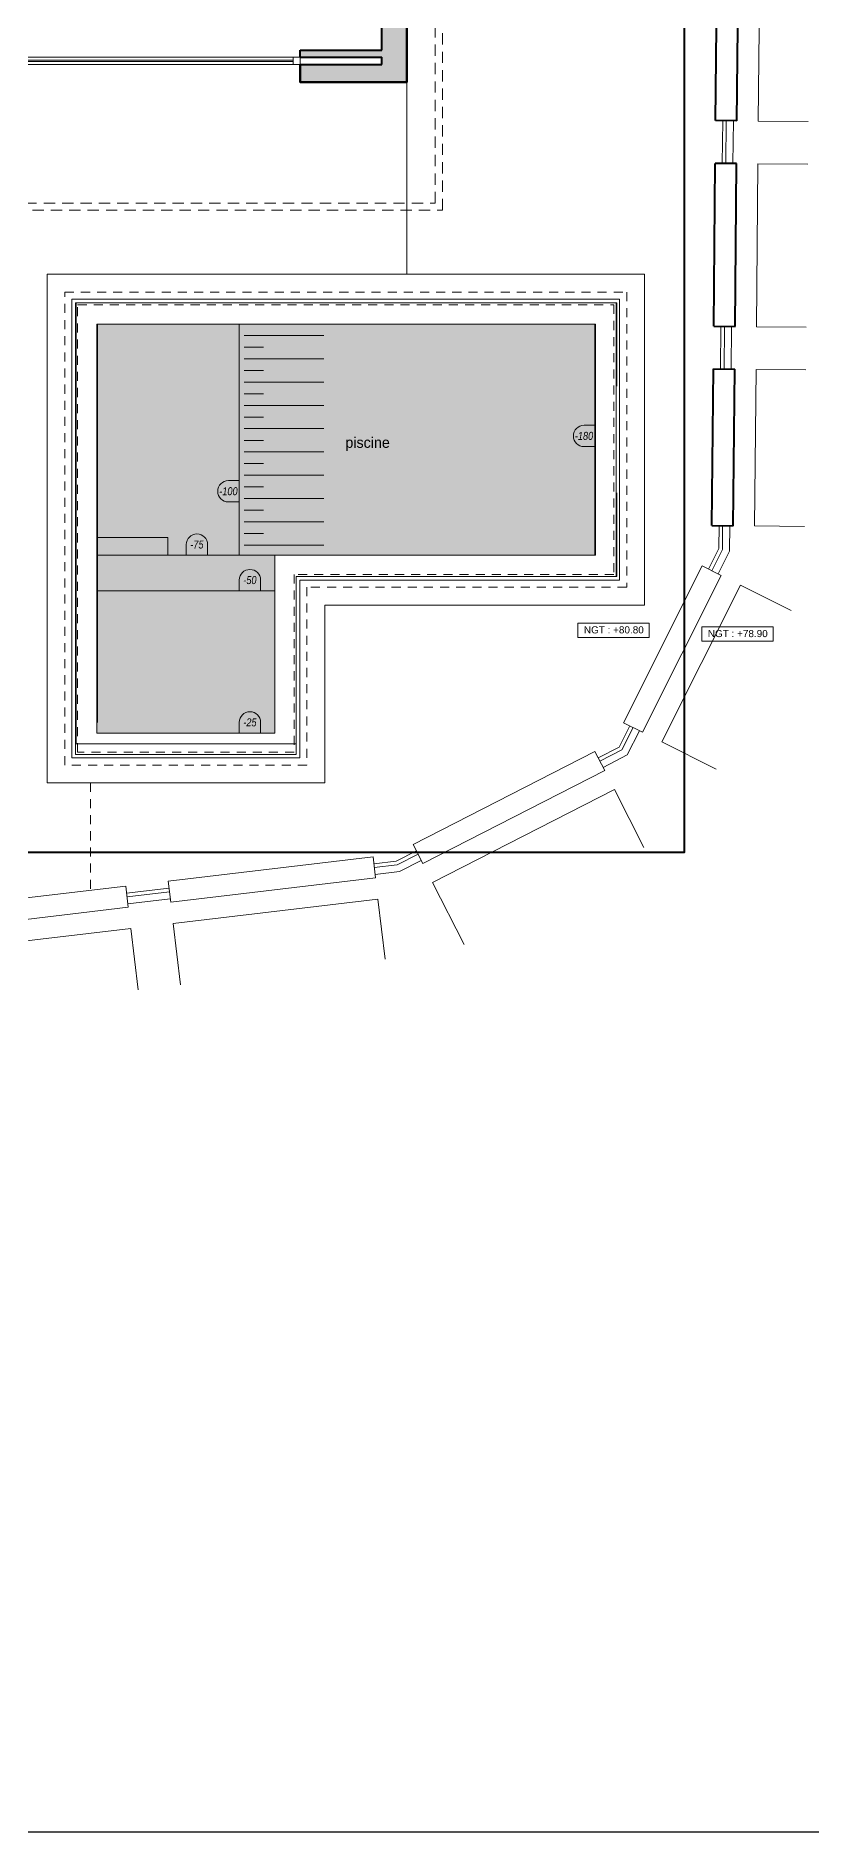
# Model space of a CAD drawing. Header units: millimetres. Extents: x 898 to 1196, y 229 to 443.
# Drawn here: x 1117.55 to 1128.45, y 378.45 to 403.7 of the extents above; entities that cross this region are included whole.
import ezdxf
from ezdxf.enums import TextEntityAlignment as Align

# ---------------------------------------------------------------- set-up
doc = ezdxf.new("R2010")
doc.units = ezdxf.units.MM
doc.linetypes.add('HIDDEN2', pattern=[4.7625, 3.175, -1.5875])
doc.layers.get('DEFPOINTS').update_dxf_attribs({"color": 53})
for name, color, linetype, lineweight in [('A_MURS_PCRX', 4, 'Continuous', 35), ('p allége', 1, 'Continuous', 20), ('p caché', 3, 'HIDDEN2', 20), ('p hachure', 253, 'Continuous', 15), ('p menuiserie', 5, 'Continuous', 20), ('p mur', 7, 'Continuous', 40), ('p symbole', 6, 'Continuous', 20), ('p texte', 7, 'Continuous', 15), ('text', 155, 'Continuous', 9)]:
    doc.layers.add(name, color=color, linetype=linetype, lineweight=lineweight)
doc.styles.add('ARIAL', font='Arial.ttf', dxfattribs={"height": 0.1})
doc.styles.add('Tahoma', font='bgothl.ttf')

# ---------------------------------------------------------------- blocks, each defined once
blk = doc.blocks.new('*U17')
at = {"layer": 'p menuiserie'}
for p, q in [((5, 0), (0, 0)), ((5, -0.1), (0, -0.1)), ((0.1, 0), (0.1, -0.1)), ((4.9, -0.04), (0.1, -0.04)), ((4.9, -0.06), (0.1, -0.06)), ((4.9, 0), (4.9, -0.1))]:
    blk.add_line(p, q, dxfattribs=at)

msp = doc.modelspace()

# ---------------------------------------------------------------- hatches: boundary and pattern name
at = {"layer": 'A_MURS_PCRX', "transparency": 33554559}
h = msp.add_hatch(color=256, dxfattribs=at)
h.dxf.hatch_style = 1
h.set_gradient(color1=(173, 221, 247), color2=(227, 243, 252), rotation=276, one_color=1, tint=0.94, name='INVCURVED')
h.paths.add_polyline_path([(1118.404, 399.649), (1125.404, 399.649), (1125.404, 396.399), (1120.908, 396.399), (1120.908, 393.899), (1118.404, 393.899)])
at = {"layer": 'p hachure', "transparency": 33554559}
h = msp.add_hatch(color=256, dxfattribs=at)
h.dxf.hatch_style = 1
h.paths.add_polyline_path([(1122.913, 407.949), (1122.913, 407.999), (1123.263, 407.999), (1123.263, 407.299), (1122.763, 407.299), (1122.763, 403.049), (1121.263, 403.049), (1121.263, 403.299), (1122.413, 403.299), (1122.413, 403.399), (1121.263, 403.399), (1121.263, 403.499), (1122.413, 403.499), (1122.413, 407.999), (1122.863, 407.999), (1122.863, 407.949)])
h.paths.add_polyline_path([(1122.763, 407.399), (1122.763, 407.899), (1123.163, 407.899), (1123.163, 407.399)], flags=16)

# ---------------------------------------------------------------- linework, layer by layer
at = {"layer": 'DEFPOINTS'}
msp.add_lwpolyline([(1090.728, 428.45), (1140.728, 428.45), (1140.728, 378.45), (1090.728, 378.45)], close=True, dxfattribs=at)
at = {"layer": 'p allége'}
for p, q in [((1127.704, 402.503), (1127.724, 404.794)), ((1122.763, 403.049), (1122.763, 400.349)), ((1127.198, 401.907), (1127.204, 402.507)), ((1127.248, 401.907), (1127.254, 402.507)), ((1127.348, 401.906), (1127.354, 402.506)), ((1128.404, 402.496), (1127.704, 402.503)), ((1127.678, 399.612), (1127.698, 401.903)), ((1128.399, 401.896), (1127.698, 401.903)), ((1118.054, 399.999), (1125.754, 399.999)), ((1118.054, 393.549), (1118.054, 399.999)), ((1118.104, 399.949), (1125.704, 399.949)), ((1118.104, 393.599), (1118.104, 399.949)), ((1125.714, 399.949), (1118.114, 399.949)), ((1118.114, 399.949), (1118.114, 393.749)), ((1125.704, 399.949), (1125.704, 396.099)), ((1125.714, 398.774), (1125.714, 399.949)), ((1125.754, 399.999), (1125.754, 396.049)), ((1125.404, 399.649), (1118.404, 399.649)), ((1118.404, 399.649), (1118.404, 393.899)), ((1118.404, 399.649), (1125.404, 399.649)), ((1118.404, 393.899), (1118.404, 399.649)), ((1125.414, 399.649), (1118.414, 399.649)), ((1118.414, 399.649), (1118.414, 394.049)), ((1120.404, 396.399), (1120.404, 399.649)), ((1125.404, 396.399), (1125.404, 399.649)), ((1125.404, 399.649), (1125.404, 396.399)), ((1125.414, 396.399), (1125.414, 399.649)), ((1127.178, 399.616), (1127.173, 399.016)), ((1127.228, 399.616), (1127.223, 399.016)), ((1127.328, 399.615), (1127.323, 399.015)), ((1127.678, 399.612), (1128.378, 399.605)), ((1127.653, 396.812), (1127.673, 399.012)), ((1127.673, 399.012), (1128.372, 399.005)), ((1125.714, 396.099), (1125.714, 397.274)), ((1127.15, 396.493), (1127.153, 396.816)), ((1127.2, 396.481), (1127.203, 396.816)), ((1127.3, 396.457), (1127.303, 396.815)), ((1127.653, 396.812), (1128.352, 396.805)), ((1127.005, 396.204), (1127.15, 396.493)), ((1127.05, 396.182), (1127.2, 396.481)), ((1127.139, 396.137), (1127.3, 396.457)), ((1118.404, 396.399), (1125.404, 396.399)), ((1120.908, 396.399), (1118.414, 396.399)), ((1120.908, 396.399), (1120.908, 394.049)), ((1120.908, 396.399), (1125.414, 396.399)), ((1120.908, 396.399), (1120.908, 393.899)), ((1125.404, 396.399), (1120.908, 396.399)), ((1120.908, 396.399), (1120.908, 393.899)), ((1125.81, 394.044), (1126.916, 396.249)), ((1126.916, 396.249), (1127.184, 396.114)), ((1121.208, 396.099), (1121.208, 393.749)), ((1121.208, 396.099), (1125.714, 396.099)), ((1125.704, 396.099), (1121.208, 396.099)), ((1121.208, 396.099), (1121.208, 393.599)), ((1125.754, 396.049), (1121.258, 396.049)), ((1121.258, 396.049), (1121.258, 393.549)), ((1126.078, 393.91), (1127.184, 396.114)), ((1126.346, 393.775), (1127.452, 395.98)), ((1127.452, 395.98), (1128.168, 395.621)), ((1120.908, 395.899), (1118.404, 395.899)), ((1120.908, 393.899), (1118.404, 393.899)), ((1120.908, 393.899), (1118.404, 393.899)), ((1125.75, 393.702), (1125.899, 393.999)), ((1125.787, 393.665), (1125.944, 393.977)), ((1125.81, 394.044), (1126.078, 393.91)), ((1125.862, 393.591), (1126.033, 393.932)), ((1121.208, 393.749), (1118.114, 393.749)), ((1122.852, 392.332), (1125.408, 393.639)), ((1125.408, 393.639), (1125.545, 393.372)), ((1125.454, 393.55), (1125.75, 393.702)), ((1125.476, 393.506), (1125.787, 393.665)), ((1126.346, 393.775), (1127.11, 393.392)), ((1121.258, 393.549), (1118.054, 393.549)), ((1121.208, 393.599), (1118.104, 393.599)), ((1125.522, 393.417), (1125.862, 393.591)), ((1122.988, 392.065), (1125.545, 393.372)), ((1123.125, 391.798), (1125.681, 393.105)), ((1125.681, 393.105), (1126.097, 392.292)), ((1119.407, 391.819), (1122.287, 392.16)), ((1122.287, 392.16), (1122.322, 391.862)), ((1122.613, 392.098), (1122.897, 392.243)), ((1122.628, 392.049), (1122.92, 392.198)), ((1122.852, 392.332), (1122.988, 392.065)), ((1122.298, 392.06), (1122.613, 392.098)), ((1122.304, 392.011), (1122.628, 392.049)), ((1122.316, 391.911), (1122.658, 391.952)), ((1122.658, 391.952), (1122.966, 392.109)), ((1116.063, 391.423), (1118.811, 391.749)), ((1118.811, 391.749), (1118.846, 391.451)), ((1118.823, 391.647), (1119.419, 391.718)), ((1118.829, 391.597), (1119.425, 391.668)), ((1119.407, 391.819), (1119.442, 391.521)), ((1119.442, 391.521), (1122.322, 391.862)), ((1123.125, 391.798), (1123.569, 390.929)), ((1115.666, 391.074), (1118.846, 391.451)), ((1118.841, 391.498), (1119.437, 391.569)), ((1119.477, 391.223), (1122.357, 391.564)), ((1122.357, 391.564), (1122.457, 390.719)), ((1115.701, 390.776), (1118.882, 391.153)), ((1118.882, 391.153), (1118.984, 390.288)), ((1119.477, 391.223), (1119.579, 390.362))]:
    msp.add_line(p, q, dxfattribs=at)
msp.add_lwpolyline([(1117.704, 400.349), (1126.104, 400.349), (1126.104, 395.699), (1121.608, 395.699), (1121.608, 393.199), (1117.704, 393.199)], close=True, dxfattribs=at)
for points in [[(1120.475, 399.488), (1121.596, 399.488)], [(1120.475, 399.324), (1120.748, 399.324)], [(1120.475, 399.161), (1121.596, 399.161)], [(1120.475, 398.997), (1120.748, 398.997)], [(1120.475, 398.833), (1121.596, 398.833)], [(1120.475, 398.669), (1120.748, 398.669)], [(1120.475, 398.506), (1121.596, 398.506)], [(1120.475, 398.342), (1120.748, 398.342)], [(1120.475, 398.179), (1121.596, 398.179)], [(1120.475, 398.014), (1120.748, 398.014)], [(1120.475, 397.851), (1121.596, 397.851)], [(1120.475, 397.687), (1120.748, 397.687)], [(1120.475, 397.524), (1121.596, 397.524)], [(1120.475, 397.359), (1120.748, 397.359)], [(1120.475, 397.196), (1121.596, 397.196)], [(1120.475, 397.032), (1120.748, 397.032)], [(1120.475, 396.869), (1121.596, 396.869)], [(1120.475, 396.704), (1120.748, 396.704)], [(1118.404, 396.649), (1119.404, 396.649), (1119.404, 396.399)], [(1120.475, 396.541), (1121.596, 396.541)]]:
    msp.add_lwpolyline(points, dxfattribs=at)
at = {"layer": 'p caché', "ltscale": 0.05}
for p, q in [((1123.263, 401.249), (1123.263, 406.299)), ((1123.163, 401.349), (1123.163, 406.199)), ((1116.363, 401.349), (1123.163, 401.349)), ((1116.463, 401.249), (1123.263, 401.249))]:
    msp.add_line(p, q, dxfattribs=at)
at = {"layer": 'p caché', "ltscale": 0.04}
for p, q in [((1118.134, 399.919), (1125.674, 399.919)), ((1118.134, 393.629), (1118.134, 399.919)), ((1125.674, 399.919), (1125.674, 396.129)), ((1125.674, 396.129), (1121.178, 396.129)), ((1121.178, 396.129), (1121.178, 393.629)), ((1121.178, 393.629), (1118.134, 393.629)), ((1118.313, 393.199), (1118.313, 391.69))]:
    msp.add_line(p, q, dxfattribs=at)
msp.add_lwpolyline([(1117.954, 400.099), (1125.854, 400.099), (1125.854, 395.949), (1121.358, 395.949), (1121.358, 393.449), (1117.954, 393.449)], close=True, dxfattribs=at)
at = {"layer": 'p menuiserie'}
msp.add_line((1121.263, 403.399), (1121.263, 403.299), dxfattribs=at)
at = {"layer": 'p mur'}
for p, q in [((1122.413, 403.499), (1122.413, 407.999)), ((1122.763, 403.049), (1122.763, 407.299)), ((1127.104, 402.508), (1127.124, 404.799)), ((1127.404, 402.505), (1127.424, 404.797)), ((1121.263, 403.499), (1122.413, 403.499)), ((1121.263, 403.399), (1121.263, 403.499)), ((1121.263, 403.399), (1122.413, 403.399)), ((1121.263, 403.299), (1121.263, 403.049)), ((1121.263, 403.299), (1122.413, 403.299)), ((1122.413, 403.299), (1122.413, 403.399)), ((1121.263, 403.049), (1122.763, 403.049)), ((1127.404, 402.505), (1127.104, 402.508)), ((1127.078, 399.617), (1127.098, 401.908)), ((1127.398, 401.905), (1127.098, 401.908)), ((1127.378, 399.614), (1127.398, 401.905)), ((1127.078, 399.617), (1127.378, 399.614)), ((1127.053, 396.817), (1127.073, 399.017)), ((1127.073, 399.017), (1127.373, 399.014)), ((1127.353, 396.814), (1127.373, 399.014)), ((1127.053, 396.817), (1127.353, 396.814))]:
    msp.add_line(p, q, dxfattribs=at)
msp.add_lwpolyline([(1106.248, 414.166), (1126.663, 414.166), (1126.663, 392.219), (1106.248, 392.219)], close=True, dxfattribs=at)
msp.add_lwpolyline([(1122.763, 407.299), (1122.763, 403.049), (1121.263, 403.049), (1121.263, 403.299)], dxfattribs=at)
at = {"layer": 'p symbole', "transparency": 33554687}
for points in [[(1125.404, 398.226), (1125.254, 398.226, 1), (1125.254, 397.926), (1125.404, 397.926)], [(1120.404, 397.448), (1120.254, 397.448, 1), (1120.254, 397.148), (1120.404, 397.148)], [(1119.961, 396.399), (1119.961, 396.549, 1), (1119.661, 396.549), (1119.661, 396.399)], [(1120.706, 395.899), (1120.706, 396.049, 1), (1120.406, 396.049), (1120.406, 395.899)], [(1120.706, 393.899), (1120.706, 394.049, 1), (1120.406, 394.049), (1120.406, 393.899)]]:
    msp.add_lwpolyline(points, format="xyb", dxfattribs=at)
at = {"layer": 'p symbole'}
for points in [[(1125.169, 395.444), (1126.169, 395.444), (1126.169, 395.244), (1125.169, 395.244)], [(1126.912, 395.392), (1127.912, 395.392), (1127.912, 395.192), (1126.912, 395.192)]]:
    msp.add_lwpolyline(points, close=True, dxfattribs=at)

# ---------------------------------------------------------------- block references
at = {"layer": 'p menuiserie', "rotation": 179.9999999999999}
msp.add_blockref('*U17', (1121.263, 403.299), dxfattribs=at)

# ---------------------------------------------------------------- texts
at = {"layer": 'p symbole', "transparency": 33554687, "char_height": 0.1125, "width": 0.81465, "attachment_point": 5}
for s, insert in [('{\\fSwis721 Cn BT|b0|i1|c0|p34;-180}', (1125.254, 398.076)), ('{\\fSwis721 Cn BT|b0|i1|c0|p34;-100}', (1120.254, 397.298)), ('{\\fSwis721 Cn BT|b0|i1|c0|p34;-75}', (1119.811, 396.549)), ('{\\fSwis721 Cn BT|b0|i1|c0|p34;-50}', (1120.556, 396.049)), ('{\\fSwis721 Cn BT|b0|i1|c0|p34;-25}', (1120.556, 394.049))]:
    msp.add_mtext(s, dxfattribs=dict(at, insert=insert))
at = {"layer": 'p texte', "style": 'ARIAL'}
for s, p in [('NGT : +80.80', (1125.673, 395.35)), ('NGT : +78.90', (1127.416, 395.298))]:
    msp.add_text(s, height=0.1, dxfattribs=at).set_placement(p, align=Align.MIDDLE)
at = {"layer": 'text', "lineweight": 0, "insert": (1121.898, 398.059), "char_height": 0.1503, "attachment_point": 1, "style": 'Tahoma'}
msp.add_mtext_dynamic_manual_height_columns('piscine', width=22.30161, gutter_width=18.75, heights=[0], dxfattribs=at)

doc.saveas('drawing.dxf')
